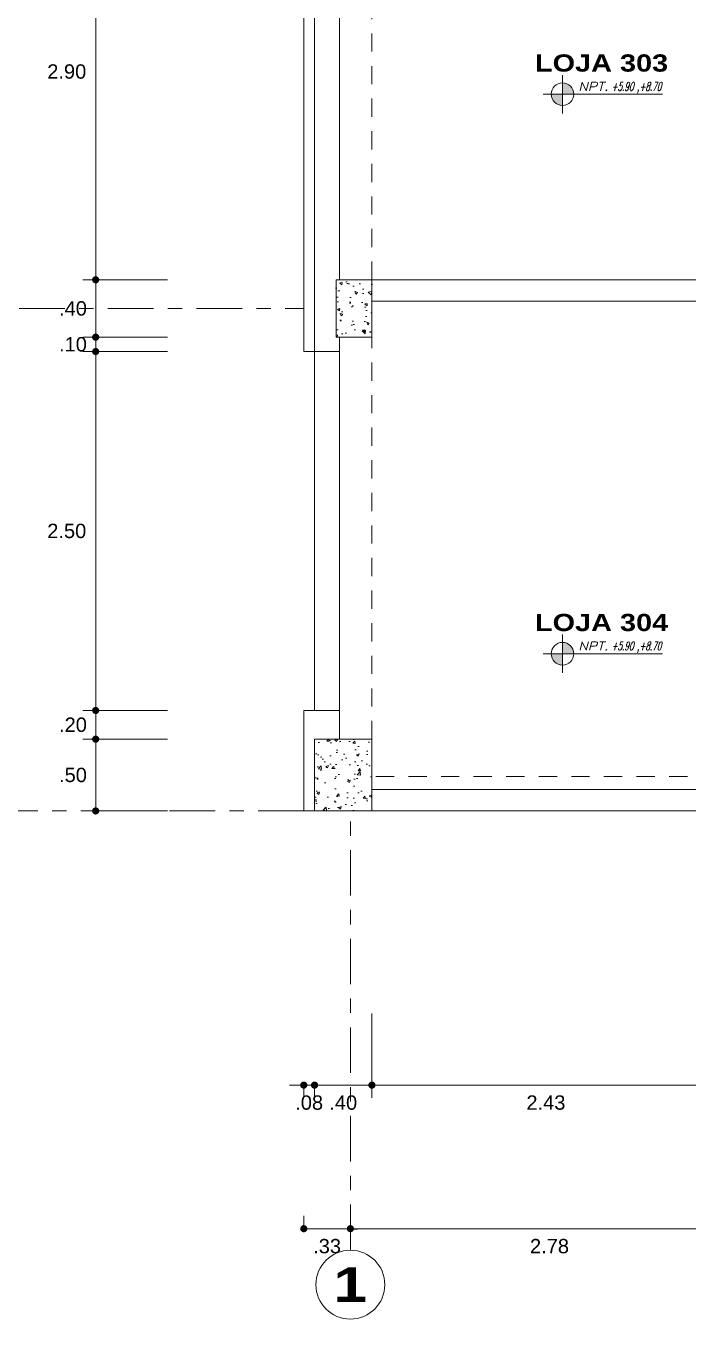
# Model space of a CAD drawing. Header units: millimetres. Extents: x 2178 to 2304, y 1220 to 1359.
# Drawn here: x 2183.97 to 2188.58, y 1229.31 to 1238.32 of the extents above; entities that cross this region are included whole.
import ezdxf
from ezdxf.enums import TextEntityAlignment as Align

# ---------------------------------------------------------------- set-up
doc = ezdxf.new("R2010")
doc.units = ezdxf.units.MM
doc.linetypes.add('CENTER', pattern=[50.8, 31.75, -6.35, 6.35, -6.35])
doc.linetypes.add('HIDDEN', pattern=[9.525, 6.35, -3.175])
doc.layers.get('0').update_dxf_attribs({"lineweight": 0})
for name, color, linetype, lineweight in [('COTAS', 40, 'Continuous', 20), ('Ejes22', 50, 'CENTER', 9), ('muros bajos', 2, 'Continuous', 25), ('PLUMA 7', 10, 'Continuous', 0), ('PROY', 13, 'HIDDEN', 13), ('TEXTO', 5, 'Continuous', 18)]:
    doc.layers.add(name, color=color, linetype=linetype, lineweight=lineweight)
doc.styles.add('ARIAL', font='arial.ttf')
doc.styles.add('ARIAL-N', font='arialbd.ttf')
doc.styles.add('ARIALCH', font='arialbd.ttf', dxfattribs={"width": 1.25})
doc.styles.add('SIMPLEX', font='simplex.shx', dxfattribs={"width": 1.2, "oblique": 15})
doc.dimstyles.new('RPM 50', dxfattribs={"dimtxt": 0.1, "dimasz": 0.05, "dimexe": 0.0885, "dimexo": 0.1535, "dimgap": 0.071, "dimtad": 2, "dimtih": 1, "dimtoh": 1, "dimzin": 4, "dimdsep": 46, "dimtxsty": 'ARIAL', "dimblk": 'DOT', "dimcen": 0.4, "dimdle": 0.25, "dimclrd": 8, "dimclre": 8, "dimclrt": 9, "dimadec": 0, "dimazin": 0, "dimtfac": 1, "dimtix": 1, "dimtmove": 0, "dimatfit": 3, "dimldrblk": 'DOT', "dimfxl": 0.5, "dimfxlon": 1, "dimlwd": 0, "dimlwe": 0, "dimarcsym": 0})

# ---------------------------------------------------------------- blocks, each defined once
blk = doc.blocks.new('_DOT')
at = {"color": 0, "linetype": 'ByBlock'}
blk.add_line((-0.5, 0), (-1, 0), dxfattribs=at)
at = {"color": 0, "linetype": 'ByBlock', "const_width": 0.5}
blk.add_lwpolyline([(-0.25, 0, 1), (0.25, 0, 1)], format="xyb", close=True, dxfattribs=at)
blk = doc.blocks.new('*D1354')
at = {"layer": 'Defpoints', "color": 0, "transparency": 16777216}
for p in [(2186.228, 1229.9387), (2189.003, 1229.9387), (2189.003, 1229.9387)]:
    blk.add_point(p, dxfattribs=at)
at = {"layer": 'muros bajos', "color": 8, "lineweight": 0, "transparency": 16777216}
for p, q in [((2186.228, 1229.9387), (2186.228, 1230.0272)), ((2189.003, 1229.9387), (2189.003, 1230.0272)), ((2186.278, 1229.9387), (2188.953, 1229.9387))]:
    blk.add_line(p, q, dxfattribs=at)
at = {"layer": 'muros bajos', "color": 8, "lineweight": 0, "transparency": 16777216, "xscale": 0.05, "yscale": 0.05, "zscale": 0.05, "rotation": 180}
blk.add_blockref('_DOT', (2186.228, 1229.9387), dxfattribs=at)
at = {"layer": 'muros bajos', "color": 8, "lineweight": 0, "transparency": 16777216, "xscale": 0.05, "yscale": 0.05, "zscale": 0.05}
blk.add_blockref('_DOT', (2189.003, 1229.9387), dxfattribs=at)
at = {"layer": 'muros bajos', "color": 9, "transparency": 16777216, "insert": (2187.6155, 1229.8166), "char_height": 0.1, "attachment_point": 5, "style": 'ARIAL'}
blk.add_mtext('2.78', dxfattribs=at)
blk = doc.blocks.new('*D1360')
at = {"color": 8, "lineweight": 0, "transparency": 16777216}
for p, q in [((2185.903, 1229.9387), (2185.903, 1230.0272)), ((2186.178, 1229.9387), (2185.953, 1229.9387)), ((2186.228, 1229.9387), (2186.228, 1229.8502))]:
    blk.add_line(p, q, dxfattribs=at)
at = {"layer": 'Defpoints', "color": 0, "transparency": 16777216}
for p in [(2185.903, 1229.9387), (2185.903, 1229.9387), (2186.228, 1229.9387)]:
    blk.add_point(p, dxfattribs=at)
at = {"color": 8, "lineweight": 0, "transparency": 16777216, "xscale": 0.05, "yscale": 0.05, "zscale": 0.05, "rotation": 180}
blk.add_blockref('_DOT', (2185.903, 1229.9387), dxfattribs=at)
at = {"color": 8, "lineweight": 0, "transparency": 16777216, "xscale": 0.05, "yscale": 0.05, "zscale": 0.05}
blk.add_blockref('_DOT', (2186.228, 1229.9387), dxfattribs=at)
at = {"color": 9, "transparency": 16777216, "insert": (2186.0655, 1229.8166), "char_height": 0.1, "attachment_point": 5, "style": 'ARIAL'}
blk.add_mtext('.33', dxfattribs=at)
blk = doc.blocks.new('*D1361')
at = {"color": 8, "lineweight": 0, "transparency": 16777216}
for p, q in [((2185.853, 1230.9387), (2185.803, 1230.9387)), ((2185.903, 1230.9387), (2185.903, 1230.8502)), ((2185.903, 1230.9387), (2185.978, 1230.9387)), ((2185.978, 1230.9387), (2185.978, 1230.8502)), ((2186.028, 1230.9387), (2186.078, 1230.9387))]:
    blk.add_line(p, q, dxfattribs=at)
at = {"layer": 'Defpoints', "color": 0, "transparency": 16777216}
for p in [(2185.903, 1231.0692), (2185.978, 1231.0692), (2185.978, 1230.9387)]:
    blk.add_point(p, dxfattribs=at)
at = {"color": 8, "lineweight": 0, "transparency": 16777216, "xscale": 0.05, "yscale": 0.05, "zscale": 0.05}
blk.add_blockref('_DOT', (2185.903, 1230.9387), dxfattribs=at)
at = {"color": 8, "lineweight": 0, "transparency": 16777216, "xscale": 0.05, "yscale": 0.05, "zscale": 0.05, "rotation": 180}
blk.add_blockref('_DOT', (2185.978, 1230.9387), dxfattribs=at)
at = {"color": 9, "transparency": 16777216, "insert": (2185.9405, 1230.8166), "char_height": 0.1, "attachment_point": 5, "style": 'ARIAL'}
blk.add_mtext('.08', dxfattribs=at)
blk = doc.blocks.new('*D1362')
at = {"color": 8, "lineweight": 0, "transparency": 16777216}
for p, q in [((2186.378, 1231.4387), (2186.378, 1230.8502)), ((2185.978, 1230.9387), (2185.978, 1230.8502)), ((2186.028, 1230.9387), (2186.328, 1230.9387))]:
    blk.add_line(p, q, dxfattribs=at)
at = {"layer": 'Defpoints', "color": 0, "transparency": 16777216}
for p in [(2186.378, 1231.8218), (2185.978, 1231.0692), (2186.378, 1230.9387)]:
    blk.add_point(p, dxfattribs=at)
at = {"color": 8, "lineweight": 0, "transparency": 16777216, "xscale": 0.05, "yscale": 0.05, "zscale": 0.05, "rotation": 180}
blk.add_blockref('_DOT', (2185.978, 1230.9387), dxfattribs=at)
at = {"color": 8, "lineweight": 0, "transparency": 16777216, "xscale": 0.05, "yscale": 0.05, "zscale": 0.05}
blk.add_blockref('_DOT', (2186.378, 1230.9387), dxfattribs=at)
at = {"color": 9, "transparency": 16777216, "insert": (2186.178, 1230.8166), "char_height": 0.1, "attachment_point": 5, "style": 'ARIAL'}
blk.add_mtext('.40', dxfattribs=at)
blk = doc.blocks.new('*D1462')
at = {"color": 8, "lineweight": 0, "transparency": 16777216}
for p, q in [((2186.378, 1231.4387), (2186.378, 1230.8502)), ((2188.803, 1231.4387), (2188.803, 1230.8502)), ((2186.428, 1230.9387), (2188.753, 1230.9387))]:
    blk.add_line(p, q, dxfattribs=at)
at = {"layer": 'Defpoints', "color": 0, "transparency": 16777216}
for p in [(2188.803, 1232.8487), (2186.378, 1231.8218), (2188.803, 1230.9387)]:
    blk.add_point(p, dxfattribs=at)
at = {"color": 8, "lineweight": 0, "transparency": 16777216, "xscale": 0.05, "yscale": 0.05, "zscale": 0.05, "rotation": 180}
blk.add_blockref('_DOT', (2186.378, 1230.9387), dxfattribs=at)
at = {"color": 8, "lineweight": 0, "transparency": 16777216, "xscale": 0.05, "yscale": 0.05, "zscale": 0.05}
blk.add_blockref('_DOT', (2188.803, 1230.9387), dxfattribs=at)
at = {"color": 9, "transparency": 16777216, "insert": (2187.5905, 1230.8166), "char_height": 0.1, "attachment_point": 5, "style": 'ARIAL'}
blk.add_mtext('2.43', dxfattribs=at)
blk = doc.blocks.new('*D1428')
at = {"color": 8, "lineweight": 0, "transparency": 16777216}
for p, q in [((2184.953, 1233.3487), (2184.3645, 1233.3487)), ((2184.453, 1232.8987), (2184.453, 1233.2987)), ((2184.953, 1232.8487), (2184.3645, 1232.8487))]:
    blk.add_line(p, q, dxfattribs=at)
at = {"layer": 'Defpoints', "color": 0, "transparency": 16777216}
for p in [(2184.453, 1233.3487), (2185.978, 1233.3487), (2185.978, 1232.8487)]:
    blk.add_point(p, dxfattribs=at)
at = {"color": 8, "lineweight": 0, "transparency": 16777216, "xscale": 0.05, "yscale": 0.05, "zscale": 0.05}
for p, rotation in [((2184.453, 1233.3487), 90), ((2184.453, 1232.8487), 270)]:
    blk.add_blockref('_DOT', p, dxfattribs=dict(at, rotation=rotation))
at = {"color": 9, "transparency": 16777216, "insert": (2184.2946, 1233.0987), "char_height": 0.1, "attachment_point": 5, "style": 'ARIAL'}
blk.add_mtext('.50', dxfattribs=at)
blk = doc.blocks.new('*D1429')
at = {"color": 8, "lineweight": 0, "transparency": 16777216}
for p, q in [((2184.453, 1233.5987), (2184.453, 1233.6487)), ((2184.953, 1233.5487), (2184.3645, 1233.5487)), ((2184.453, 1233.3487), (2184.453, 1233.5487)), ((2184.953, 1233.3487), (2184.3645, 1233.3487)), ((2184.453, 1233.2987), (2184.453, 1233.2487))]:
    blk.add_line(p, q, dxfattribs=at)
at = {"layer": 'Defpoints', "color": 0, "transparency": 16777216}
for p in [(2184.453, 1233.5487), (2185.903, 1233.5487), (2185.978, 1233.3487)]:
    blk.add_point(p, dxfattribs=at)
at = {"color": 8, "lineweight": 0, "transparency": 16777216, "xscale": 0.05, "yscale": 0.05, "zscale": 0.05}
for p, rotation in [((2184.453, 1233.5487), 270), ((2184.453, 1233.3487), 90)]:
    blk.add_blockref('_DOT', p, dxfattribs=dict(at, rotation=rotation))
at = {"color": 9, "transparency": 16777216, "insert": (2184.2946, 1233.4487), "char_height": 0.1, "attachment_point": 5, "style": 'ARIAL'}
blk.add_mtext('.20', dxfattribs=at)
blk = doc.blocks.new('*D1339')
at = {"color": 8, "lineweight": 0, "transparency": 16777216}
for p, q in [((2184.953, 1236.0487), (2184.3645, 1236.0487)), ((2184.453, 1233.5987), (2184.453, 1235.9987)), ((2184.953, 1233.5487), (2184.3645, 1233.5487))]:
    blk.add_line(p, q, dxfattribs=at)
at = {"layer": 'Defpoints', "color": 0, "transparency": 16777216}
for p in [(2184.453, 1236.0487), (2185.903, 1236.0487), (2185.903, 1233.5487)]:
    blk.add_point(p, dxfattribs=at)
at = {"color": 8, "lineweight": 0, "transparency": 16777216, "xscale": 0.05, "yscale": 0.05, "zscale": 0.05}
for p, rotation in [((2184.453, 1236.0487), 90), ((2184.453, 1233.5487), 270)]:
    blk.add_blockref('_DOT', p, dxfattribs=dict(at, rotation=rotation))
at = {"color": 9, "transparency": 16777216, "insert": (2184.2514, 1234.7987), "char_height": 0.1, "attachment_point": 5, "style": 'ARIAL'}
blk.add_mtext('2.50', dxfattribs=at)
blk = doc.blocks.new('*D1340')
at = {"color": 8, "lineweight": 0, "transparency": 16777216}
for p, q in [((2184.453, 1236.1987), (2184.453, 1236.2487)), ((2184.953, 1236.1487), (2184.3645, 1236.1487)), ((2184.453, 1236.0487), (2184.453, 1236.1487)), ((2184.953, 1236.0487), (2184.3645, 1236.0487)), ((2184.453, 1235.9987), (2184.453, 1235.9487))]:
    blk.add_line(p, q, dxfattribs=at)
at = {"layer": 'Defpoints', "color": 0, "transparency": 16777216}
for p in [(2184.453, 1236.1487), (2185.978, 1236.1487), (2185.903, 1236.0487)]:
    blk.add_point(p, dxfattribs=at)
at = {"color": 8, "lineweight": 0, "transparency": 16777216, "xscale": 0.05, "yscale": 0.05, "zscale": 0.05}
for p, rotation in [((2184.453, 1236.1487), 270), ((2184.453, 1236.0487), 90)]:
    blk.add_blockref('_DOT', p, dxfattribs=dict(at, rotation=rotation))
at = {"color": 9, "transparency": 16777216, "insert": (2184.2946, 1236.0987), "char_height": 0.1, "attachment_point": 5, "style": 'ARIAL'}
blk.add_mtext('.10', dxfattribs=at)
blk = doc.blocks.new('*D1341')
at = {"color": 8, "lineweight": 0, "transparency": 16777216}
for p, q in [((2184.953, 1236.5487), (2184.3645, 1236.5487)), ((2184.453, 1236.1987), (2184.453, 1236.4987)), ((2184.953, 1236.1487), (2184.3645, 1236.1487))]:
    blk.add_line(p, q, dxfattribs=at)
at = {"layer": 'Defpoints', "color": 0, "transparency": 16777216}
for p in [(2184.453, 1236.5487), (2185.978, 1236.5487), (2185.978, 1236.1487)]:
    blk.add_point(p, dxfattribs=at)
at = {"color": 8, "lineweight": 0, "transparency": 16777216, "xscale": 0.05, "yscale": 0.05, "zscale": 0.05}
for p, rotation in [((2184.453, 1236.5487), 90), ((2184.453, 1236.1487), 270)]:
    blk.add_blockref('_DOT', p, dxfattribs=dict(at, rotation=rotation))
at = {"color": 9, "transparency": 16777216, "insert": (2184.2946, 1236.3487), "char_height": 0.1, "attachment_point": 5, "style": 'ARIAL'}
blk.add_mtext('.40', dxfattribs=at)
blk = doc.blocks.new('*D1342')
at = {"color": 8, "lineweight": 0, "transparency": 16777216}
for p, q in [((2184.953, 1239.4487), (2184.3645, 1239.4487)), ((2184.453, 1236.5987), (2184.453, 1239.3987)), ((2184.953, 1236.5487), (2184.3645, 1236.5487))]:
    blk.add_line(p, q, dxfattribs=at)
at = {"layer": 'Defpoints', "color": 0, "transparency": 16777216}
for p in [(2184.453, 1239.4487), (2185.978, 1239.4487), (2185.978, 1236.5487)]:
    blk.add_point(p, dxfattribs=at)
at = {"color": 8, "lineweight": 0, "transparency": 16777216, "xscale": 0.05, "yscale": 0.05, "zscale": 0.05}
for p, rotation in [((2184.453, 1239.4487), 90), ((2184.453, 1236.5487), 270)]:
    blk.add_blockref('_DOT', p, dxfattribs=dict(at, rotation=rotation))
at = {"color": 9, "transparency": 16777216, "insert": (2184.2514, 1237.9987), "char_height": 0.1, "attachment_point": 5, "style": 'ARIAL'}
blk.add_mtext('2.90', dxfattribs=at)
blk = doc.blocks.new('N')
at = {"linetype": 'Continuous'}
h = blk.add_hatch(color=256, dxfattribs=at)
h.paths.add_polyline_path([(0, 0.1), (0, 0), (0.1, 0, 0.414214)])
h.paths.add_polyline_path([(-0.1, 0, 0.414214), (0, -0.1), (0, 0)])
for points in [[(0, 0.17), (0, -0.17)], [(-0.17, 0), (0.887, 0)]]:
    blk.add_lwpolyline(points)
blk.add_circle((0, 0), 0.1)
at = {"color": 64, "style": 'SIMPLEX', "oblique": 15, "width": 1.2}
blk.add_text('NPT.', height=0.075, dxfattribs=at).set_placement((0.14, 0.031))
at = {"color": 64, "style": 'SIMPLEX', "oblique": 15, "width": 1.062312}
blk.add_attdef('NIV', text='', height=0.075, dxfattribs=at).set_placement((0.435, 0.031), (0.875, 0.031), align=Align.FIT)

msp = doc.modelspace()

# ---------------------------------------------------------------- hatches: boundary and pattern name
h = msp.add_hatch()
h.set_pattern_fill('AR-CONC', color=256, scale=0.001, angle=90)
h.set_pattern_definition([(140, (3957.05418, 67.56546), (0.015939086, 0.182184669), [0.01905, -0.20955]), (85, (3957.05418, 67.56546), (-0.191056845, -0.035243421), [0.01524, -0.167640584]), (190.451445, (3957.05551, 67.58064), (-0.175117752, 0.146941247), [0.016190009, -0.178090245]), (136.1842, (3957.00338, 67.56546), (0.042042328, 0.27107904), [0.028575, -0.314325]), (186.635558, (3957.0069, 67.58805), (-0.247426125, 0.237404134), [0.024285023, -0.267135608]), (81.184151, (3957.00338, 67.56546), (-0.247426125, 0.237404134), [0.022859967, -0.251459732]), (111, (3957.01608, 67.59086), (0.102265198, 0.151614391), [0.01905, -0.20955]), (56, (3957.01608, 67.59086), (-0.184187966, 0.061802028), [0.01524, -0.16764]), (161.451445, (3957.0246, 67.60349), (-0.081922769, 0.21341642), [0.016190009, -0.178089938]), (127.5, (3957.054184, 67.565456), (-0.0845550389, 0.0030886033), [0, -0.165608, 0, -0.17018, 0, -0.168275]), (97.5, (3957.05418, 67.56546), (-0.100180575, 0.0668196625), [0, -0.097028, 0, -0.161798, 0, -0.064135]), (57.5, (3957.054184, 67.508814), (0.005728744, 0.1355905952), [0, -0.0635, 0, -0.19812, 0, -0.26289]), (47.5, (3957.05418, 67.48341), (-0.025426491, 0.1481291814), [0, -0.08255, 0, -0.131572, 0, -0.18669])])
h.paths.add_polyline_path([(2186.378, 1236.5487), (2186.128, 1236.5487), (2186.128, 1236.1487), (2186.378, 1236.1487)])
h = msp.add_hatch()
h.set_pattern_fill('AR-CONC', color=256, scale=0.001)
h.set_pattern_definition([(50, (1020.21978, -525.22751), (0.182184669, -0.015939086), [0.01905, -0.20955]), (355, (1020.21978, -525.22751), (-0.035243421, 0.191056845), [0.01524, -0.167640584]), (100.451445, (1020.23496, -525.22884), (0.146941247, 0.175117752), [0.016190009, -0.178090245]), (46.1842, (1020.21978, -525.1767), (0.27107904, -0.042042328), [0.028575, -0.314325]), (96.635558, (1020.24237, -525.18021), (0.237404134, 0.247426125), [0.024285023, -0.267135608]), (351.184151, (1020.21978, -525.1767), (0.237404134, 0.247426125), [0.022859967, -0.251459732]), (21, (1020.24518, -525.18941), (0.151614391, -0.102265198), [0.01905, -0.20955]), (326, (1020.24518, -525.18941), (0.061802028, 0.184187966), [0.01524, -0.16764]), (71.451445, (1020.25782, -525.19793), (0.21341642, 0.081922769), [0.016190009, -0.178089938]), (37.5, (1020.21978, -525.22751), (0.0030886033, 0.0845550389), [0, -0.165608, 0, -0.17018, 0, -0.168275]), (7.5, (1020.21978, -525.22751), (0.0668196625, 0.100180575), [0, -0.097028, 0, -0.161798, 0, -0.064135]), (327.5, (1020.16314, -525.22751), (0.1355905952, -0.005728744), [0, -0.0635, 0, -0.19812, 0, -0.26289]), (317.5, (1020.13774, -525.22751), (0.1481291814, 0.025426491), [0, -0.08255, 0, -0.131572, 0, -0.18669])])
h.paths.add_polyline_path([(2185.978, 1232.8487), (2186.378, 1232.8487), (2186.378, 1233.3487), (2185.978, 1233.3487)])

# ---------------------------------------------------------------- linework, layer by layer
for points in [[(2185.978, 1233.5487), (2185.978, 1244.9987)], [(2185.903, 1236.0487), (2185.903, 1239.9487)], [(2186.153, 1236.5487), (2186.153, 1239.4487)], [(2186.153, 1236.3363), (2186.153, 1236.3474)], [(2186.153, 1236.1487), (2186.153, 1236.0487), (2185.903, 1236.0487)], [(2186.153, 1233.5487), (2186.153, 1236.1487)]]:
    msp.add_lwpolyline(points)
at = {"layer": 'COTAS'}
msp.add_circle((2186.228, 1229.5487), 0.24, dxfattribs=at)
at = {"layer": 'Ejes22', "linetype": 'CENTER', "lineweight": 9, "ltscale": 0.01}
for points in [[(2183.303, 1236.3487), (2185.903, 1236.3487)], [(2185.903, 1232.8487), (2183.303, 1232.8487)], [(2186.228, 1229.7887), (2186.228, 1232.8487)]]:
    msp.add_lwpolyline(points, dxfattribs=at)
at = {"layer": 'PLUMA 7'}
for points in [[(2186.128, 1236.5487), (2186.378, 1236.5487), (2186.378, 1236.1487), (2186.128, 1236.1487)], [(2185.978, 1232.8487), (2185.978, 1233.3487), (2186.378, 1233.3487), (2186.378, 1232.8487)]]:
    msp.add_lwpolyline(points, close=True, dxfattribs=at)
for points in [[(2186.378, 1236.5487), (2189.5931, 1236.5487)], [(2186.378, 1236.3987), (2189.6552, 1236.3987)], [(2186.153, 1233.3487), (2186.153, 1233.5487), (2185.903, 1233.5487)], [(2185.903, 1233.5487), (2185.903, 1232.8487)], [(2186.378, 1232.9987), (2188.803, 1232.9987)], [(2185.903, 1232.8487), (2185.978, 1232.8487)], [(2186.378, 1232.8487), (2191.828, 1232.8487)]]:
    msp.add_lwpolyline(points, dxfattribs=at)
at = {"layer": 'PROY', "ltscale": 0.02, "flags": 128}
for points in [[(2186.378, 1236.5487), (2186.378, 1239.4487)], [(2186.378, 1233.3487), (2186.378, 1236.1487)], [(2188.803, 1233.0887), (2186.378, 1233.0887)]]:
    msp.add_lwpolyline(points, dxfattribs=at)

# ---------------------------------------------------------------- block references
at = {"layer": 'COTAS'}
ref = msp.add_blockref('N', (2187.7059, 1237.8412), dxfattribs=dict(at, xscale=0.7870854846603947, yscale=0.7870854846603947, zscale=0.7870854846603947))
ref.add_attrib('NIV', '+5.90 ,+8.70', dxfattribs={"layer": '0', "color": 64, "height": 0.059031, "style": 'SIMPLEX', "oblique": 15, "width": 0.573155}).set_placement((2188.0482, 1237.8659), (2188.3946, 1237.8659), align=Align.FIT)
ref = msp.add_blockref('N', (2187.7059, 1233.9439), dxfattribs=dict(at, xscale=0.7870854846603947, yscale=0.7870854846603947, zscale=0.7870854846603947))
ref.add_attrib('NIV', '+5.90 ,+8.70', dxfattribs={"layer": '0', "color": 64, "height": 0.059031, "style": 'SIMPLEX', "oblique": 15, "width": 0.573155}).set_placement((2188.0482, 1233.9686), (2188.3946, 1233.9686), align=Align.FIT)

# ---------------------------------------------------------------- texts
at = {"layer": 'COTAS', "style": 'ARIALCH', "width": 1.25}
msp.add_attdef('1', text='LETRAONUMERO', height=0.24, dxfattribs=at).set_placement((2186.228, 1229.5487), align=Align.MIDDLE_CENTER)
at = {"layer": 'TEXTO', "style": 'ARIAL-N', "width": 1.2}
for s, p in [('LOJA 303', (2187.9782, 1237.9988)), ('LOJA 304', (2187.9782, 1234.1015))]:
    msp.add_text(s, height=0.12, dxfattribs=at).set_placement(p, align=Align.CENTER)

# ---------------------------------------------------------------- dimensions: what is measured, and where the dimension line sits
for base, p1, p2, picture, middle in [((2184.453, 1239.4487), (2185.978, 1236.5487), (2185.978, 1239.4487), '*D1342', (2184.2514, 1237.9987)), ((2184.453, 1236.5487), (2185.978, 1236.1487), (2185.978, 1236.5487), '*D1341', (2184.2946, 1236.3487)), ((2184.453, 1236.1487), (2185.903, 1236.0487), (2185.978, 1236.1487), '*D1340', (2184.2946, 1236.0987)), ((2184.453, 1236.0487), (2185.903, 1233.5487), (2185.903, 1236.0487), '*D1339', (2184.2514, 1234.7987)), ((2184.453, 1233.5487), (2185.978, 1233.3487), (2185.903, 1233.5487), '*D1429', (2184.2946, 1233.4487))]:
    dim = msp.add_linear_dim(base=base, p1=p1, p2=p2, angle=90, dimstyle='RPM 50', override={"dimtmove": 1})
    dim.commit()
    dim.dimension.update_dxf_attribs({"geometry": picture, "text_midpoint": middle})
dim = msp.add_linear_dim(base=(2184.453, 1233.3487), p1=(2185.978, 1232.8487), p2=(2185.978, 1233.3487), angle=90, dimstyle='RPM 50')
dim.commit()
dim.dimension.update_dxf_attribs({"geometry": '*D1428', "text_midpoint": (2184.2946, 1233.0987)})
for base, p1, p2, picture, middle in [((2188.8029986789, 1230.9386740003), (2186.3779986789, 1231.8217891457), (2188.8029986789, 1232.8486740003), '*D1462', (2187.5904986789, 1230.8165825951)), ((2186.378, 1230.9387), (2185.978, 1231.0692), (2186.378, 1231.8218), '*D1362', (2186.178, 1230.8166))]:
    dim = msp.add_linear_dim(base=base, p1=p1, p2=p2, dimstyle='RPM 50', override={"dimtmove": 1})
    dim.commit()
    dim.dimension.update_dxf_attribs({"geometry": picture, "text_midpoint": middle})
for base, p1, p2, picture, middle in [((2185.9779986789, 1230.9386740003), (2185.9029986789, 1231.0692022543), (2185.9779986789, 1231.0692022543), '*D1361', (2185.9404986789, 1230.8166167015)), ((2185.9029986789, 1229.9386740003), (2186.2279986789, 1229.9386740003), (2185.9029986789, 1229.9386740003), '*D1360', (2186.0654986789, 1229.8165825951))]:
    dim = msp.add_linear_dim(base=base, p1=p1, p2=p2, dimstyle='RPM 50')
    dim.commit()
    dim.dimension.update_dxf_attribs({"geometry": picture, "text_midpoint": middle})
at = {"layer": 'muros bajos'}
dim = msp.add_linear_dim(base=(2189.0029986789, 1229.9386740003), p1=(2186.2279986789, 1229.9386740003), p2=(2189.0029986789, 1229.9386740003), dimstyle='RPM 50', dxfattribs=at)
dim.commit()
dim.dimension.update_dxf_attribs({"geometry": '*D1354', "text_midpoint": (2187.6154986789, 1229.8166167015)})

doc.saveas('drawing.dxf')
